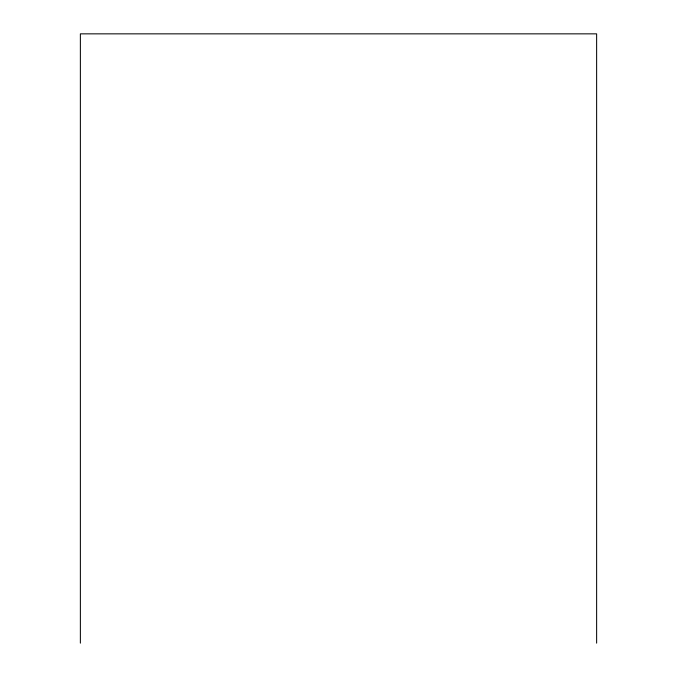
<?xml version="1.0" encoding="UTF-8"?>
<svg xmlns="http://www.w3.org/2000/svg" width="677" height="677" viewBox="0 0 677 677"><rect width="100%" height="100%" fill="white"/><g stroke="black" fill="none" stroke-linecap="round" stroke-linejoin="round"><path stroke-width="1.02" d="M596.632 643.15L596.632 33.85L80.368 33.85L80.368 643.15"/></g></svg>
